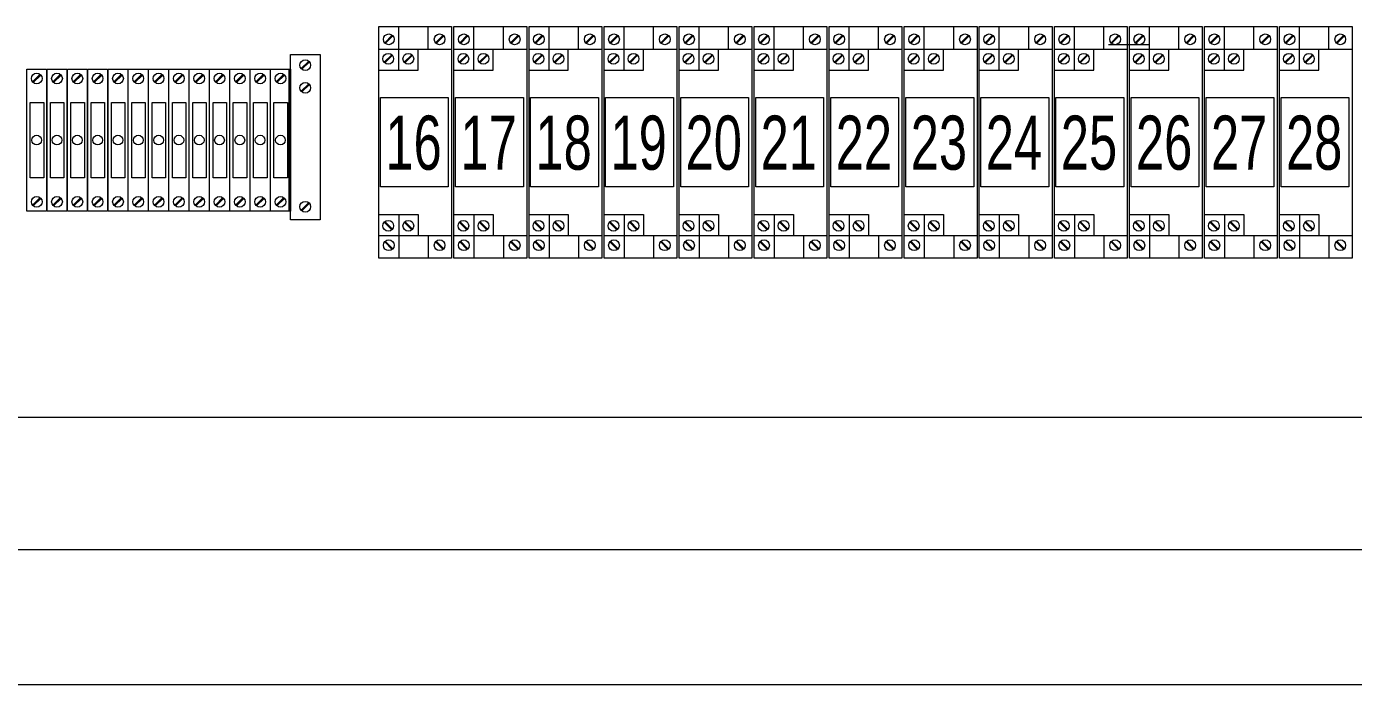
# Model space of a CAD drawing. Header units: millimetres. Extents: x 32721 to 72822, y 57624 to 123188.
# Drawn here: x 33314.6 to 33517.4, y 65149.3 to 65249.8 of the extents above; entities that cross this region are included whole.
import ezdxf

# ---------------------------------------------------------------- set-up
doc = ezdxf.new("R2010")
doc.units = ezdxf.units.MM
doc.header["$LTSCALE"] = 10
doc.layers.add('1轮廓实线层', color=7, linetype='Continuous', lineweight=18)
doc.layers.add('6文字层', color=3, linetype='Continuous', lineweight=18)
doc.styles.add('样式 1', font='SIMYOU.TTF', dxfattribs={"width": 0.75})

msp = doc.modelspace()

# ---------------------------------------------------------------- linework, layer by layer
at = {"layer": '1轮廓实线层', "lineweight": 13}
for p, q in [((33368.47, 65249.81), (33379.59, 65249.81)), ((33368.47, 65214.43), (33368.47, 65249.81)), ((33371.52, 65246.93), (33371.52, 65249.81)), ((33376.02, 65246.35), (33376.02, 65249.81)), ((33379.59, 65249.81), (33379.59, 65214.43)), ((33379.94, 65249.81), (33391.06, 65249.81)), ((33379.94, 65214.43), (33379.94, 65249.81)), ((33382.99, 65246.93), (33382.99, 65249.81)), ((33387.5, 65246.35), (33387.5, 65249.81)), ((33391.06, 65249.81), (33391.06, 65214.43)), ((33391.42, 65249.81), (33402.54, 65249.81)), ((33391.42, 65214.43), (33391.42, 65249.81)), ((33394.47, 65246.93), (33394.47, 65249.81)), ((33398.97, 65246.35), (33398.97, 65249.81)), ((33402.54, 65249.81), (33402.54, 65214.43)), ((33402.89, 65249.81), (33414.01, 65249.81)), ((33402.89, 65214.43), (33402.89, 65249.81)), ((33405.94, 65246.93), (33405.94, 65249.81)), ((33410.44, 65246.35), (33410.44, 65249.81)), ((33414.01, 65249.81), (33414.01, 65214.43)), ((33414.36, 65249.81), (33425.48, 65249.81)), ((33414.36, 65214.43), (33414.36, 65249.81)), ((33417.41, 65246.93), (33417.41, 65249.81)), ((33421.92, 65246.35), (33421.92, 65249.81)), ((33425.48, 65249.81), (33425.48, 65214.43)), ((33425.84, 65249.81), (33436.95, 65249.81)), ((33425.84, 65214.43), (33425.84, 65249.81)), ((33428.88, 65246.93), (33428.88, 65249.81)), ((33433.39, 65246.35), (33433.39, 65249.81)), ((33436.95, 65249.81), (33436.95, 65214.43)), ((33437.31, 65249.81), (33448.43, 65249.81)), ((33437.31, 65214.43), (33437.31, 65249.81)), ((33440.36, 65246.93), (33440.36, 65249.81)), ((33444.86, 65246.35), (33444.86, 65249.81)), ((33448.43, 65249.81), (33448.43, 65214.43)), ((33448.78, 65249.81), (33459.9, 65249.81)), ((33448.78, 65214.43), (33448.78, 65249.81)), ((33451.83, 65246.93), (33451.83, 65249.81)), ((33456.34, 65246.35), (33456.34, 65249.81)), ((33459.9, 65249.81), (33459.9, 65214.43)), ((33460.25, 65249.81), (33471.37, 65249.81)), ((33460.25, 65214.43), (33460.25, 65249.81)), ((33463.3, 65246.93), (33463.3, 65249.81)), ((33467.81, 65246.35), (33467.81, 65249.81)), ((33471.37, 65249.81), (33471.37, 65214.43)), ((33471.73, 65249.81), (33482.85, 65249.81)), ((33471.73, 65214.43), (33471.73, 65249.81)), ((33474.78, 65246.93), (33474.78, 65249.81)), ((33479.28, 65246.35), (33479.28, 65249.81)), ((33482.85, 65249.81), (33482.85, 65214.43)), ((33483.2, 65249.81), (33494.32, 65249.81)), ((33483.2, 65214.43), (33483.2, 65249.81)), ((33486.25, 65246.93), (33486.25, 65249.81)), ((33490.76, 65246.35), (33490.76, 65249.81)), ((33494.32, 65249.81), (33494.32, 65214.43)), ((33494.67, 65249.81), (33505.79, 65249.81)), ((33494.67, 65214.43), (33494.67, 65249.81)), ((33497.72, 65246.93), (33497.72, 65249.81)), ((33502.23, 65246.35), (33502.23, 65249.81)), ((33505.79, 65249.81), (33505.79, 65214.43)), ((33506.15, 65249.81), (33517.27, 65249.81)), ((33506.15, 65214.43), (33506.15, 65249.81)), ((33509.2, 65246.93), (33509.2, 65249.81)), ((33513.7, 65246.35), (33513.7, 65249.81)), ((33517.27, 65249.81), (33517.27, 65214.43)), ((33369.35, 65247.33), (33370.51, 65248.49)), ((33369.45, 65247.23), (33370.61, 65248.39)), ((33377.12, 65247.33), (33378.28, 65248.49)), ((33377.22, 65247.23), (33378.38, 65248.39)), ((33380.82, 65247.33), (33381.98, 65248.49)), ((33380.92, 65247.23), (33382.08, 65248.39)), ((33388.59, 65247.33), (33389.75, 65248.49)), ((33388.69, 65247.23), (33389.86, 65248.39)), ((33392.29, 65247.33), (33393.45, 65248.49)), ((33392.39, 65247.23), (33393.56, 65248.39)), ((33400.07, 65247.33), (33401.23, 65248.49)), ((33400.17, 65247.23), (33401.33, 65248.39)), ((33403.77, 65247.33), (33404.93, 65248.49)), ((33403.87, 65247.23), (33405.03, 65248.39)), ((33411.54, 65247.33), (33412.7, 65248.49)), ((33411.64, 65247.23), (33412.8, 65248.39)), ((33415.24, 65247.33), (33416.4, 65248.49)), ((33415.34, 65247.23), (33416.5, 65248.39)), ((33423.01, 65247.33), (33424.17, 65248.49)), ((33423.11, 65247.23), (33424.28, 65248.39)), ((33426.71, 65247.33), (33427.87, 65248.49)), ((33426.81, 65247.23), (33427.97, 65248.39)), ((33434.48, 65247.33), (33435.65, 65248.49)), ((33434.59, 65247.23), (33435.75, 65248.39)), ((33438.18, 65247.33), (33439.35, 65248.49)), ((33438.29, 65247.23), (33439.45, 65248.39)), ((33445.96, 65247.33), (33447.12, 65248.49)), ((33446.06, 65247.23), (33447.22, 65248.39)), ((33449.66, 65247.33), (33450.82, 65248.49)), ((33449.76, 65247.23), (33450.92, 65248.39)), ((33457.43, 65247.33), (33458.59, 65248.49)), ((33457.53, 65247.23), (33458.69, 65248.39)), ((33461.13, 65247.33), (33462.29, 65248.49)), ((33461.23, 65247.23), (33462.39, 65248.39)), ((33468.9, 65247.33), (33470.07, 65248.49)), ((33469.01, 65247.23), (33470.17, 65248.39)), ((33472.6, 65247.33), (33473.77, 65248.49)), ((33472.71, 65247.23), (33473.87, 65248.39)), ((33480.38, 65247.33), (33481.54, 65248.49)), ((33480.48, 65247.23), (33481.64, 65248.39)), ((33484.08, 65247.33), (33485.24, 65248.49)), ((33484.18, 65247.23), (33485.34, 65248.39)), ((33491.85, 65247.33), (33493.01, 65248.49)), ((33491.95, 65247.23), (33493.11, 65248.39)), ((33495.55, 65247.33), (33496.71, 65248.49)), ((33495.65, 65247.23), (33496.81, 65248.39)), ((33503.32, 65247.33), (33504.49, 65248.49)), ((33503.43, 65247.23), (33504.59, 65248.39)), ((33507.02, 65247.33), (33508.18, 65248.49)), ((33507.12, 65247.23), (33508.29, 65248.39)), ((33514.8, 65247.33), (33515.96, 65248.49)), ((33514.9, 65247.23), (33516.06, 65248.39)), ((33354.93, 65245.54), (33359.48, 65245.54)), ((33354.93, 65220.27), (33354.93, 65245.54)), ((33359.48, 65245.54), (33359.48, 65220.27)), ((33368.47, 65246.35), (33379.59, 65246.35)), ((33369.27, 65244.35), (33370.43, 65245.51)), ((33369.37, 65244.24), (33370.53, 65245.41)), ((33371.52, 65243.15), (33371.52, 65246.93)), ((33372.33, 65244.35), (33373.5, 65245.51)), ((33372.44, 65244.24), (33373.6, 65245.41)), ((33374.47, 65243.15), (33374.47, 65246.35)), ((33379.94, 65246.35), (33391.06, 65246.35)), ((33380.74, 65244.35), (33381.91, 65245.51)), ((33380.85, 65244.24), (33382.01, 65245.41)), ((33382.99, 65243.15), (33382.99, 65246.93)), ((33383.81, 65244.35), (33384.97, 65245.51)), ((33383.91, 65244.24), (33385.07, 65245.41)), ((33385.94, 65243.15), (33385.94, 65246.35)), ((33391.42, 65246.35), (33402.54, 65246.35)), ((33392.22, 65244.35), (33393.38, 65245.51)), ((33392.32, 65244.24), (33393.48, 65245.41)), ((33394.47, 65243.15), (33394.47, 65246.93)), ((33395.28, 65244.35), (33396.44, 65245.51)), ((33395.38, 65244.24), (33396.54, 65245.41)), ((33397.42, 65243.15), (33397.42, 65246.35)), ((33402.89, 65246.35), (33414.01, 65246.35)), ((33403.69, 65244.35), (33404.85, 65245.51)), ((33403.79, 65244.24), (33404.95, 65245.41)), ((33405.94, 65243.15), (33405.94, 65246.93)), ((33406.75, 65244.35), (33407.92, 65245.51)), ((33406.86, 65244.24), (33408.02, 65245.41)), ((33408.89, 65243.15), (33408.89, 65246.35)), ((33414.36, 65246.35), (33425.48, 65246.35)), ((33415.16, 65244.35), (33416.33, 65245.51)), ((33415.27, 65244.24), (33416.43, 65245.41)), ((33417.41, 65243.15), (33417.41, 65246.93)), ((33418.23, 65244.35), (33419.39, 65245.51)), ((33418.33, 65244.24), (33419.49, 65245.41)), ((33420.36, 65243.15), (33420.36, 65246.35)), ((33425.84, 65246.35), (33436.95, 65246.35)), ((33426.64, 65244.35), (33427.8, 65245.51)), ((33426.74, 65244.24), (33427.9, 65245.41)), ((33428.88, 65243.15), (33428.88, 65246.93)), ((33429.7, 65244.35), (33430.86, 65245.51)), ((33429.8, 65244.24), (33430.96, 65245.41)), ((33431.84, 65243.15), (33431.84, 65246.35)), ((33437.31, 65246.35), (33448.43, 65246.35)), ((33438.11, 65244.35), (33439.27, 65245.51)), ((33438.21, 65244.24), (33439.37, 65245.41)), ((33440.36, 65243.15), (33440.36, 65246.93)), ((33441.17, 65244.35), (33442.33, 65245.51)), ((33441.28, 65244.24), (33442.44, 65245.41)), ((33443.31, 65243.15), (33443.31, 65246.35)), ((33448.78, 65246.35), (33459.9, 65246.35)), ((33449.58, 65244.35), (33450.74, 65245.51)), ((33449.68, 65244.24), (33450.85, 65245.41)), ((33451.83, 65243.15), (33451.83, 65246.93)), ((33452.65, 65244.35), (33453.81, 65245.51)), ((33452.75, 65244.24), (33453.91, 65245.41)), ((33454.78, 65243.15), (33454.78, 65246.35)), ((33460.25, 65246.35), (33471.37, 65246.35)), ((33461.06, 65244.35), (33462.22, 65245.51)), ((33461.16, 65244.24), (33462.32, 65245.41)), ((33463.3, 65243.15), (33463.3, 65246.93)), ((33464.12, 65244.35), (33465.28, 65245.51)), ((33464.22, 65244.24), (33465.38, 65245.41)), ((33466.26, 65243.15), (33466.26, 65246.35)), ((33471.73, 65246.35), (33482.85, 65246.35)), ((33472.53, 65244.35), (33473.69, 65245.51)), ((33472.63, 65244.24), (33473.79, 65245.41)), ((33474.78, 65243.15), (33474.78, 65246.93)), ((33475.59, 65244.35), (33476.75, 65245.51)), ((33475.69, 65244.24), (33476.86, 65245.41)), ((33477.73, 65243.15), (33477.73, 65246.35)), ((33484.57, 65247.01), (33480.02, 65247.01)), ((33485.2, 65247.01), (33480.65, 65247.01)), ((33486.23, 65247.01), (33481.68, 65247.01)), ((33483.2, 65246.35), (33494.32, 65246.35)), ((33484, 65244.35), (33485.16, 65245.51)), ((33484.1, 65244.24), (33485.27, 65245.41)), ((33486.25, 65243.15), (33486.25, 65246.93)), ((33487.07, 65244.35), (33488.23, 65245.51)), ((33487.17, 65244.24), (33488.33, 65245.41)), ((33489.2, 65243.15), (33489.2, 65246.35)), ((33494.67, 65246.35), (33505.79, 65246.35)), ((33495.48, 65244.35), (33496.64, 65245.51)), ((33495.58, 65244.24), (33496.74, 65245.41)), ((33497.72, 65243.15), (33497.72, 65246.93)), ((33498.54, 65244.35), (33499.7, 65245.51)), ((33498.64, 65244.24), (33499.8, 65245.41)), ((33500.68, 65243.15), (33500.68, 65246.35)), ((33506.15, 65246.35), (33517.27, 65246.35)), ((33506.95, 65244.35), (33508.11, 65245.51)), ((33507.05, 65244.24), (33508.21, 65245.41)), ((33509.2, 65243.15), (33509.2, 65246.93)), ((33510.01, 65244.35), (33511.17, 65245.51)), ((33510.11, 65244.24), (33511.28, 65245.41)), ((33512.15, 65243.15), (33512.15, 65246.35)), ((33356.58, 65243.38), (33357.74, 65244.54)), ((33356.68, 65243.28), (33357.84, 65244.44)), ((33314.64, 65243.32), (33317.67, 65243.32)), ((33314.64, 65221.58), (33314.64, 65243.32)), ((33315.52, 65241.34), (33316.69, 65242.51)), ((33315.63, 65241.24), (33316.79, 65242.4)), ((33317.67, 65243.32), (33317.67, 65221.58)), ((33317.74, 65243.32), (33320.78, 65243.32)), ((33317.74, 65221.58), (33317.74, 65243.32)), ((33318.63, 65241.34), (33319.79, 65242.51)), ((33318.73, 65241.24), (33319.89, 65242.4)), ((33320.78, 65243.32), (33320.78, 65221.58)), ((33320.85, 65243.32), (33323.88, 65243.32)), ((33320.85, 65221.58), (33320.85, 65243.32)), ((33321.73, 65241.34), (33322.9, 65242.51)), ((33321.84, 65241.24), (33323, 65242.4)), ((33323.88, 65243.32), (33323.88, 65221.58)), ((33323.95, 65243.32), (33326.99, 65243.32)), ((33323.95, 65221.58), (33323.95, 65243.32)), ((33324.84, 65241.34), (33326, 65242.51)), ((33324.94, 65241.24), (33326.1, 65242.4)), ((33326.99, 65243.32), (33326.99, 65221.58)), ((33327.06, 65243.32), (33330.09, 65243.32)), ((33327.06, 65221.58), (33327.06, 65243.32)), ((33327.94, 65241.34), (33329.11, 65242.51)), ((33328.05, 65241.24), (33329.21, 65242.4)), ((33330.09, 65243.32), (33330.09, 65221.58)), ((33330.16, 65243.32), (33333.2, 65243.32)), ((33330.16, 65221.58), (33330.16, 65243.32)), ((33331.05, 65241.34), (33332.21, 65242.51)), ((33331.15, 65241.24), (33332.31, 65242.4)), ((33333.2, 65243.32), (33333.2, 65221.58)), ((33333.27, 65243.32), (33336.3, 65243.32)), ((33333.27, 65221.58), (33333.27, 65243.32)), ((33334.15, 65241.34), (33335.32, 65242.51)), ((33334.26, 65241.24), (33335.42, 65242.4)), ((33336.3, 65243.32), (33336.3, 65221.58)), ((33336.38, 65243.32), (33339.41, 65243.32)), ((33336.38, 65221.58), (33336.38, 65243.32)), ((33337.26, 65241.34), (33338.42, 65242.51)), ((33337.36, 65241.24), (33338.52, 65242.4)), ((33339.41, 65243.32), (33339.41, 65221.58)), ((33339.48, 65243.32), (33342.51, 65243.32)), ((33339.48, 65221.58), (33339.48, 65243.32)), ((33340.36, 65241.34), (33341.53, 65242.51)), ((33340.47, 65241.24), (33341.63, 65242.4)), ((33342.51, 65243.32), (33342.51, 65221.58)), ((33342.59, 65243.32), (33345.62, 65243.32)), ((33342.59, 65221.58), (33342.59, 65243.32)), ((33343.47, 65241.34), (33344.63, 65242.51)), ((33343.57, 65241.24), (33344.73, 65242.4)), ((33345.62, 65243.32), (33345.62, 65221.58)), ((33345.69, 65243.32), (33348.72, 65243.32)), ((33345.69, 65221.58), (33345.69, 65243.32)), ((33346.57, 65241.34), (33347.74, 65242.51)), ((33346.68, 65241.24), (33347.84, 65242.4)), ((33348.72, 65243.32), (33348.72, 65221.58)), ((33348.8, 65243.32), (33351.83, 65243.32)), ((33348.8, 65221.58), (33348.8, 65243.32)), ((33349.68, 65241.34), (33350.84, 65242.51)), ((33349.78, 65241.24), (33350.94, 65242.4)), ((33351.83, 65243.32), (33351.83, 65221.58)), ((33351.9, 65243.32), (33354.93, 65243.32)), ((33351.9, 65221.58), (33351.9, 65243.32)), ((33352.78, 65241.34), (33353.95, 65242.51)), ((33352.89, 65241.24), (33354.05, 65242.4)), ((33354.76, 65221.58), (33354.76, 65243.32)), ((33354.93, 65243.32), (33354.93, 65221.58)), ((33368.47, 65243.15), (33374.47, 65243.15)), ((33379.94, 65243.15), (33385.94, 65243.15)), ((33391.42, 65243.15), (33397.42, 65243.15)), ((33402.89, 65243.15), (33408.89, 65243.15)), ((33414.36, 65243.15), (33420.36, 65243.15)), ((33425.84, 65243.15), (33431.84, 65243.15)), ((33437.31, 65243.15), (33443.31, 65243.15)), ((33448.78, 65243.15), (33454.78, 65243.15)), ((33460.25, 65243.15), (33466.26, 65243.15)), ((33471.73, 65243.15), (33477.73, 65243.15)), ((33483.2, 65243.15), (33489.2, 65243.15)), ((33494.67, 65243.15), (33500.68, 65243.15)), ((33506.15, 65243.15), (33512.15, 65243.15)), ((33356.58, 65239.91), (33357.74, 65241.07)), ((33356.68, 65239.81), (33357.84, 65240.97)), ((33315.52, 65222.49), (33316.69, 65223.66)), ((33315.63, 65222.39), (33316.79, 65223.55)), ((33318.63, 65222.49), (33319.79, 65223.66)), ((33318.73, 65222.39), (33319.89, 65223.55)), ((33321.73, 65222.49), (33322.9, 65223.66)), ((33321.84, 65222.39), (33323, 65223.55)), ((33324.84, 65222.49), (33326, 65223.66)), ((33324.94, 65222.39), (33326.1, 65223.55)), ((33327.94, 65222.49), (33329.11, 65223.66)), ((33328.05, 65222.39), (33329.21, 65223.55)), ((33331.05, 65222.49), (33332.21, 65223.66)), ((33331.15, 65222.39), (33332.31, 65223.55)), ((33334.15, 65222.49), (33335.32, 65223.66)), ((33334.26, 65222.39), (33335.42, 65223.55)), ((33337.26, 65222.49), (33338.42, 65223.66)), ((33337.36, 65222.39), (33338.52, 65223.55)), ((33340.36, 65222.49), (33341.53, 65223.66)), ((33340.47, 65222.39), (33341.63, 65223.55)), ((33343.47, 65222.49), (33344.63, 65223.66)), ((33343.57, 65222.39), (33344.73, 65223.55)), ((33346.57, 65222.49), (33347.74, 65223.66)), ((33346.68, 65222.39), (33347.84, 65223.55)), ((33349.68, 65222.49), (33350.84, 65223.66)), ((33349.78, 65222.39), (33350.94, 65223.55)), ((33352.78, 65222.49), (33353.95, 65223.66)), ((33352.89, 65222.39), (33354.05, 65223.55)), ((33317.67, 65221.58), (33314.64, 65221.58)), ((33320.78, 65221.58), (33317.74, 65221.58)), ((33323.88, 65221.58), (33320.85, 65221.58)), ((33326.99, 65221.58), (33323.95, 65221.58)), ((33330.09, 65221.58), (33327.06, 65221.58)), ((33333.2, 65221.58), (33330.16, 65221.58)), ((33336.3, 65221.58), (33333.27, 65221.58)), ((33339.41, 65221.58), (33336.38, 65221.58)), ((33342.51, 65221.58), (33339.48, 65221.58)), ((33345.62, 65221.58), (33342.59, 65221.58)), ((33348.72, 65221.58), (33345.69, 65221.58)), ((33351.83, 65221.58), (33348.8, 65221.58)), ((33354.93, 65221.58), (33351.9, 65221.58)), ((33356.58, 65221.74), (33357.74, 65222.9)), ((33356.68, 65221.64), (33357.84, 65222.8)), ((33368.47, 65221.09), (33374.47, 65221.09)), ((33371.52, 65221.09), (33371.52, 65217.3)), ((33374.47, 65221.09), (33374.47, 65217.88)), ((33379.94, 65221.09), (33385.94, 65221.09)), ((33382.99, 65221.09), (33382.99, 65217.3)), ((33385.94, 65221.09), (33385.94, 65217.88)), ((33391.42, 65221.09), (33397.42, 65221.09)), ((33394.47, 65221.09), (33394.47, 65217.3)), ((33397.42, 65221.09), (33397.42, 65217.88)), ((33402.89, 65221.09), (33408.89, 65221.09)), ((33405.94, 65221.09), (33405.94, 65217.3)), ((33408.89, 65221.09), (33408.89, 65217.88)), ((33414.36, 65221.09), (33420.36, 65221.09)), ((33417.41, 65221.09), (33417.41, 65217.3)), ((33420.36, 65221.09), (33420.36, 65217.88)), ((33425.84, 65221.09), (33431.84, 65221.09)), ((33428.88, 65221.09), (33428.88, 65217.3)), ((33431.84, 65221.09), (33431.84, 65217.88)), ((33437.31, 65221.09), (33443.31, 65221.09)), ((33440.36, 65221.09), (33440.36, 65217.3)), ((33443.31, 65221.09), (33443.31, 65217.88)), ((33448.78, 65221.09), (33454.78, 65221.09)), ((33451.83, 65221.09), (33451.83, 65217.3)), ((33454.78, 65221.09), (33454.78, 65217.88)), ((33460.25, 65221.09), (33466.26, 65221.09)), ((33463.3, 65221.09), (33463.3, 65217.3)), ((33466.26, 65221.09), (33466.26, 65217.88)), ((33471.73, 65221.09), (33477.73, 65221.09)), ((33474.78, 65221.09), (33474.78, 65217.3)), ((33477.73, 65221.09), (33477.73, 65217.88)), ((33483.2, 65221.09), (33489.2, 65221.09)), ((33486.25, 65221.09), (33486.25, 65217.3)), ((33489.2, 65221.09), (33489.2, 65217.88)), ((33494.67, 65221.09), (33500.68, 65221.09)), ((33497.72, 65221.09), (33497.72, 65217.3)), ((33500.68, 65221.09), (33500.68, 65217.88)), ((33506.15, 65221.09), (33512.15, 65221.09)), ((33509.2, 65221.09), (33509.2, 65217.3)), ((33512.15, 65221.09), (33512.15, 65217.88)), ((33359.48, 65220.27), (33354.93, 65220.27)), ((33369.27, 65219.89), (33370.43, 65218.73)), ((33369.37, 65220), (33370.53, 65218.83)), ((33372.33, 65219.89), (33373.5, 65218.73)), ((33372.44, 65220), (33373.6, 65218.83)), ((33380.74, 65219.89), (33381.91, 65218.73)), ((33380.85, 65220), (33382.01, 65218.83)), ((33383.81, 65219.89), (33384.97, 65218.73)), ((33383.91, 65220), (33385.07, 65218.83)), ((33392.22, 65219.89), (33393.38, 65218.73)), ((33392.32, 65220), (33393.48, 65218.83)), ((33395.28, 65219.89), (33396.44, 65218.73)), ((33395.38, 65220), (33396.54, 65218.83)), ((33403.69, 65219.89), (33404.85, 65218.73)), ((33403.79, 65220), (33404.95, 65218.83)), ((33406.75, 65219.89), (33407.92, 65218.73)), ((33406.86, 65220), (33408.02, 65218.83)), ((33415.16, 65219.89), (33416.33, 65218.73)), ((33415.27, 65220), (33416.43, 65218.83)), ((33418.23, 65219.89), (33419.39, 65218.73)), ((33418.33, 65220), (33419.49, 65218.83)), ((33426.64, 65219.89), (33427.8, 65218.73)), ((33426.74, 65220), (33427.9, 65218.83)), ((33429.7, 65219.89), (33430.86, 65218.73)), ((33429.8, 65220), (33430.96, 65218.83)), ((33438.11, 65219.89), (33439.27, 65218.73)), ((33438.21, 65220), (33439.37, 65218.83)), ((33441.17, 65219.89), (33442.33, 65218.73)), ((33441.28, 65220), (33442.44, 65218.83)), ((33449.58, 65219.89), (33450.74, 65218.73)), ((33449.68, 65220), (33450.85, 65218.83)), ((33452.65, 65219.89), (33453.81, 65218.73)), ((33452.75, 65220), (33453.91, 65218.83)), ((33461.06, 65219.89), (33462.22, 65218.73)), ((33461.16, 65220), (33462.32, 65218.83)), ((33464.12, 65219.89), (33465.28, 65218.73)), ((33464.22, 65220), (33465.38, 65218.83)), ((33472.53, 65219.89), (33473.69, 65218.73)), ((33472.63, 65220), (33473.79, 65218.83)), ((33475.59, 65219.89), (33476.75, 65218.73)), ((33475.69, 65220), (33476.86, 65218.83)), ((33484, 65219.89), (33485.16, 65218.73)), ((33484.1, 65220), (33485.27, 65218.83)), ((33487.07, 65219.89), (33488.23, 65218.73)), ((33487.17, 65220), (33488.33, 65218.83)), ((33495.48, 65219.89), (33496.64, 65218.73)), ((33495.58, 65220), (33496.74, 65218.83)), ((33498.54, 65219.89), (33499.7, 65218.73)), ((33498.64, 65220), (33499.8, 65218.83)), ((33506.95, 65219.89), (33508.11, 65218.73)), ((33507.05, 65220), (33508.21, 65218.83)), ((33510.01, 65219.89), (33511.17, 65218.73)), ((33510.11, 65220), (33511.28, 65218.83)), ((33368.47, 65217.88), (33379.59, 65217.88)), ((33369.45, 65217.01), (33370.61, 65215.85)), ((33371.52, 65217.3), (33371.52, 65214.43)), ((33376.02, 65217.88), (33376.02, 65214.43)), ((33377.22, 65217.01), (33378.38, 65215.85)), ((33379.94, 65217.88), (33391.06, 65217.88)), ((33380.92, 65217.01), (33382.08, 65215.85)), ((33382.99, 65217.3), (33382.99, 65214.43)), ((33387.5, 65217.88), (33387.5, 65214.43)), ((33388.69, 65217.01), (33389.86, 65215.85)), ((33391.42, 65217.88), (33402.54, 65217.88)), ((33392.39, 65217.01), (33393.56, 65215.85)), ((33394.47, 65217.3), (33394.47, 65214.43)), ((33398.97, 65217.88), (33398.97, 65214.43)), ((33400.17, 65217.01), (33401.33, 65215.85)), ((33402.89, 65217.88), (33414.01, 65217.88)), ((33403.87, 65217.01), (33405.03, 65215.85)), ((33405.94, 65217.3), (33405.94, 65214.43)), ((33410.44, 65217.88), (33410.44, 65214.43)), ((33411.64, 65217.01), (33412.8, 65215.85)), ((33414.36, 65217.88), (33425.48, 65217.88)), ((33415.34, 65217.01), (33416.5, 65215.85)), ((33417.41, 65217.3), (33417.41, 65214.43)), ((33421.92, 65217.88), (33421.92, 65214.43)), ((33423.11, 65217.01), (33424.28, 65215.85)), ((33425.84, 65217.88), (33436.95, 65217.88)), ((33426.81, 65217.01), (33427.97, 65215.85)), ((33428.88, 65217.3), (33428.88, 65214.43)), ((33433.39, 65217.88), (33433.39, 65214.43)), ((33434.59, 65217.01), (33435.75, 65215.85)), ((33437.31, 65217.88), (33448.43, 65217.88)), ((33438.29, 65217.01), (33439.45, 65215.85)), ((33440.36, 65217.3), (33440.36, 65214.43)), ((33444.86, 65217.88), (33444.86, 65214.43)), ((33446.06, 65217.01), (33447.22, 65215.85)), ((33448.78, 65217.88), (33459.9, 65217.88)), ((33449.76, 65217.01), (33450.92, 65215.85)), ((33451.83, 65217.3), (33451.83, 65214.43)), ((33456.34, 65217.88), (33456.34, 65214.43)), ((33457.53, 65217.01), (33458.69, 65215.85)), ((33460.25, 65217.88), (33471.37, 65217.88)), ((33461.23, 65217.01), (33462.39, 65215.85)), ((33463.3, 65217.3), (33463.3, 65214.43)), ((33467.81, 65217.88), (33467.81, 65214.43)), ((33469.01, 65217.01), (33470.17, 65215.85)), ((33471.73, 65217.88), (33482.85, 65217.88)), ((33472.71, 65217.01), (33473.87, 65215.85)), ((33474.78, 65217.3), (33474.78, 65214.43)), ((33479.28, 65217.88), (33479.28, 65214.43)), ((33480.48, 65217.01), (33481.64, 65215.85)), ((33483.2, 65217.88), (33494.32, 65217.88)), ((33484.18, 65217.01), (33485.34, 65215.85)), ((33486.25, 65217.3), (33486.25, 65214.43)), ((33490.76, 65217.88), (33490.76, 65214.43)), ((33491.95, 65217.01), (33493.11, 65215.85)), ((33494.67, 65217.88), (33505.79, 65217.88)), ((33495.65, 65217.01), (33496.81, 65215.85)), ((33497.72, 65217.3), (33497.72, 65214.43)), ((33502.23, 65217.88), (33502.23, 65214.43)), ((33503.43, 65217.01), (33504.59, 65215.85)), ((33506.15, 65217.88), (33517.27, 65217.88)), ((33507.12, 65217.01), (33508.29, 65215.85)), ((33509.2, 65217.3), (33509.2, 65214.43)), ((33513.7, 65217.88), (33513.7, 65214.43)), ((33514.9, 65217.01), (33516.06, 65215.85)), ((33369.35, 65216.91), (33370.51, 65215.75)), ((33377.12, 65216.91), (33378.28, 65215.75)), ((33380.82, 65216.91), (33381.98, 65215.75)), ((33388.59, 65216.91), (33389.75, 65215.75)), ((33392.29, 65216.91), (33393.45, 65215.75)), ((33400.07, 65216.91), (33401.23, 65215.75)), ((33403.77, 65216.91), (33404.93, 65215.75)), ((33411.54, 65216.91), (33412.7, 65215.75)), ((33415.24, 65216.91), (33416.4, 65215.75)), ((33423.01, 65216.91), (33424.17, 65215.75)), ((33426.71, 65216.91), (33427.87, 65215.75)), ((33434.48, 65216.91), (33435.65, 65215.75)), ((33438.18, 65216.91), (33439.35, 65215.75)), ((33445.96, 65216.91), (33447.12, 65215.75)), ((33449.66, 65216.91), (33450.82, 65215.75)), ((33457.43, 65216.91), (33458.59, 65215.75)), ((33461.13, 65216.91), (33462.29, 65215.75)), ((33468.9, 65216.91), (33470.07, 65215.75)), ((33472.6, 65216.91), (33473.77, 65215.75)), ((33480.38, 65216.91), (33481.54, 65215.75)), ((33484.08, 65216.91), (33485.24, 65215.75)), ((33491.85, 65216.91), (33493.01, 65215.75)), ((33495.55, 65216.91), (33496.71, 65215.75)), ((33503.32, 65216.91), (33504.49, 65215.75)), ((33507.02, 65216.91), (33508.18, 65215.75)), ((33514.8, 65216.91), (33515.96, 65215.75)), ((33379.59, 65214.43), (33368.47, 65214.43)), ((33391.06, 65214.43), (33379.94, 65214.43)), ((33402.54, 65214.43), (33391.42, 65214.43)), ((33414.01, 65214.43), (33402.89, 65214.43)), ((33425.48, 65214.43), (33414.36, 65214.43)), ((33436.95, 65214.43), (33425.84, 65214.43)), ((33448.43, 65214.43), (33437.31, 65214.43)), ((33459.9, 65214.43), (33448.78, 65214.43)), ((33471.37, 65214.43), (33460.25, 65214.43)), ((33482.85, 65214.43), (33471.73, 65214.43)), ((33494.32, 65214.43), (33483.2, 65214.43)), ((33505.79, 65214.43), (33494.67, 65214.43)), ((33517.27, 65214.43), (33506.15, 65214.43))]:
    msp.add_line(p, q, dxfattribs=at)
at = {"layer": '1轮廓实线层'}
for p, q in [((33664.12, 65190.06), (33085.7, 65190.06)), ((33683.83, 65169.85), (33065.99, 65169.85)), ((33041.34, 65149.26), (33708.48, 65149.26))]:
    msp.add_line(p, q, dxfattribs=at)
at = {"layer": '1轮廓实线层', "lineweight": 13}
for points in [[(33315.16, 65238.18), (33317.23, 65238.18), (33317.23, 65226.67), (33315.16, 65226.67)], [(33318.27, 65238.18), (33320.33, 65238.18), (33320.33, 65226.67), (33318.27, 65226.67)], [(33321.37, 65238.18), (33323.44, 65238.18), (33323.44, 65226.67), (33321.37, 65226.67)], [(33324.48, 65238.18), (33326.54, 65238.18), (33326.54, 65226.67), (33324.48, 65226.67)], [(33327.58, 65238.18), (33329.65, 65238.18), (33329.65, 65226.67), (33327.58, 65226.67)], [(33330.69, 65238.18), (33332.75, 65238.18), (33332.75, 65226.67), (33330.69, 65226.67)], [(33333.79, 65238.18), (33335.86, 65238.18), (33335.86, 65226.67), (33333.79, 65226.67)], [(33336.9, 65238.18), (33338.96, 65238.18), (33338.96, 65226.67), (33336.9, 65226.67)], [(33340, 65238.18), (33342.07, 65238.18), (33342.07, 65226.67), (33340, 65226.67)], [(33343.11, 65238.18), (33345.17, 65238.18), (33345.17, 65226.67), (33343.11, 65226.67)], [(33346.21, 65238.18), (33348.28, 65238.18), (33348.28, 65226.67), (33346.21, 65226.67)], [(33349.32, 65238.18), (33351.38, 65238.18), (33351.38, 65226.67), (33349.32, 65226.67)], [(33352.42, 65238.18), (33354.49, 65238.18), (33354.49, 65226.67), (33352.42, 65226.67)], [(33368.72, 65238.95), (33379.08, 65238.95), (33379.08, 65225.29), (33368.72, 65225.29)], [(33380.19, 65238.95), (33390.56, 65238.95), (33390.56, 65225.29), (33380.19, 65225.29)], [(33391.66, 65238.95), (33402.03, 65238.95), (33402.03, 65225.29), (33391.66, 65225.29)], [(33403.13, 65238.95), (33413.5, 65238.95), (33413.5, 65225.29), (33403.13, 65225.29)], [(33414.61, 65238.95), (33424.97, 65238.95), (33424.97, 65225.29), (33414.61, 65225.29)], [(33426.08, 65238.95), (33436.45, 65238.95), (33436.45, 65225.29), (33426.08, 65225.29)], [(33437.55, 65238.95), (33447.92, 65238.95), (33447.92, 65225.29), (33437.55, 65225.29)], [(33449.03, 65238.95), (33459.39, 65238.95), (33459.39, 65225.29), (33449.03, 65225.29)], [(33460.5, 65238.95), (33470.87, 65238.95), (33470.87, 65225.29), (33460.5, 65225.29)], [(33471.97, 65238.95), (33482.34, 65238.95), (33482.34, 65225.29), (33471.97, 65225.29)], [(33483.45, 65238.95), (33493.81, 65238.95), (33493.81, 65225.29), (33483.45, 65225.29)], [(33494.92, 65238.95), (33505.29, 65238.95), (33505.29, 65225.29), (33494.92, 65225.29)], [(33506.39, 65238.95), (33516.76, 65238.95), (33516.76, 65225.29), (33506.39, 65225.29)]]:
    msp.add_lwpolyline(points, close=True, dxfattribs=at)
for centre, radius in [((33369.98, 65247.86), 0.821), ((33377.75, 65247.86), 0.821), ((33381.45, 65247.86), 0.821), ((33389.22, 65247.86), 0.821), ((33392.92, 65247.86), 0.821), ((33400.7, 65247.86), 0.821), ((33404.4, 65247.86), 0.821), ((33412.17, 65247.86), 0.821), ((33415.87, 65247.86), 0.821), ((33423.64, 65247.86), 0.821), ((33427.34, 65247.86), 0.821), ((33435.12, 65247.86), 0.821), ((33438.82, 65247.86), 0.821), ((33446.59, 65247.86), 0.821), ((33450.29, 65247.86), 0.821), ((33458.06, 65247.86), 0.821), ((33461.76, 65247.86), 0.821), ((33469.54, 65247.86), 0.821), ((33473.24, 65247.86), 0.821), ((33481.01, 65247.86), 0.821), ((33484.71, 65247.86), 0.821), ((33492.48, 65247.86), 0.821), ((33496.18, 65247.86), 0.821), ((33503.96, 65247.86), 0.821), ((33507.65, 65247.86), 0.821), ((33515.43, 65247.86), 0.821), ((33369.9, 65244.88), 0.821), ((33372.97, 65244.88), 0.821), ((33381.38, 65244.88), 0.821), ((33384.44, 65244.88), 0.821), ((33392.85, 65244.88), 0.821), ((33395.91, 65244.88), 0.821), ((33404.32, 65244.88), 0.821), ((33407.39, 65244.88), 0.821), ((33415.8, 65244.88), 0.821), ((33418.86, 65244.88), 0.821), ((33427.27, 65244.88), 0.821), ((33430.33, 65244.88), 0.821), ((33438.74, 65244.88), 0.821), ((33441.8, 65244.88), 0.821), ((33450.21, 65244.88), 0.821), ((33453.28, 65244.88), 0.821), ((33461.69, 65244.88), 0.821), ((33464.75, 65244.88), 0.821), ((33473.16, 65244.88), 0.821), ((33476.22, 65244.88), 0.821), ((33484.63, 65244.88), 0.821), ((33487.7, 65244.88), 0.821), ((33496.11, 65244.88), 0.821), ((33499.17, 65244.88), 0.821), ((33507.58, 65244.88), 0.821), ((33510.64, 65244.88), 0.821), ((33357.21, 65243.91), 0.821), ((33316.16, 65241.87), 0.821), ((33319.26, 65241.87), 0.821), ((33322.37, 65241.87), 0.821), ((33325.47, 65241.87), 0.821), ((33328.58, 65241.87), 0.821), ((33331.68, 65241.87), 0.821), ((33334.79, 65241.87), 0.821), ((33337.89, 65241.87), 0.821), ((33341, 65241.87), 0.821), ((33344.1, 65241.87), 0.821), ((33347.21, 65241.87), 0.821), ((33350.31, 65241.87), 0.821), ((33353.42, 65241.87), 0.821), ((33357.21, 65240.44), 0.821), ((33316.16, 65232.45), 0.742), ((33319.26, 65232.45), 0.742), ((33322.37, 65232.45), 0.742), ((33325.47, 65232.45), 0.742), ((33328.58, 65232.45), 0.742), ((33331.68, 65232.45), 0.742), ((33334.79, 65232.45), 0.742), ((33337.89, 65232.45), 0.742), ((33341, 65232.45), 0.742), ((33344.1, 65232.45), 0.742), ((33347.21, 65232.45), 0.742), ((33350.31, 65232.45), 0.742), ((33353.42, 65232.45), 0.742), ((33316.16, 65223.02), 0.821), ((33319.26, 65223.02), 0.821), ((33322.37, 65223.02), 0.821), ((33325.47, 65223.02), 0.821), ((33328.58, 65223.02), 0.821), ((33331.68, 65223.02), 0.821), ((33334.79, 65223.02), 0.821), ((33337.89, 65223.02), 0.821), ((33341, 65223.02), 0.821), ((33344.1, 65223.02), 0.821), ((33347.21, 65223.02), 0.821), ((33350.31, 65223.02), 0.821), ((33353.42, 65223.02), 0.821), ((33357.21, 65222.27), 0.821), ((33369.9, 65219.36), 0.821), ((33372.97, 65219.36), 0.821), ((33381.38, 65219.36), 0.821), ((33384.44, 65219.36), 0.821), ((33392.85, 65219.36), 0.821), ((33395.91, 65219.36), 0.821), ((33404.32, 65219.36), 0.821), ((33407.39, 65219.36), 0.821), ((33415.8, 65219.36), 0.821), ((33418.86, 65219.36), 0.821), ((33427.27, 65219.36), 0.821), ((33430.33, 65219.36), 0.821), ((33438.74, 65219.36), 0.821), ((33441.8, 65219.36), 0.821), ((33450.21, 65219.36), 0.821), ((33453.28, 65219.36), 0.821), ((33461.69, 65219.36), 0.821), ((33464.75, 65219.36), 0.821), ((33473.16, 65219.36), 0.821), ((33476.22, 65219.36), 0.821), ((33484.63, 65219.36), 0.821), ((33487.7, 65219.36), 0.821), ((33496.11, 65219.36), 0.821), ((33499.17, 65219.36), 0.821), ((33507.58, 65219.36), 0.821), ((33510.64, 65219.36), 0.821), ((33369.98, 65216.38), 0.821), ((33377.75, 65216.38), 0.821), ((33381.45, 65216.38), 0.821), ((33389.22, 65216.38), 0.821), ((33392.92, 65216.38), 0.821), ((33400.7, 65216.38), 0.821), ((33404.4, 65216.38), 0.821), ((33412.17, 65216.38), 0.821), ((33415.87, 65216.38), 0.821), ((33423.64, 65216.38), 0.821), ((33427.34, 65216.38), 0.821), ((33435.12, 65216.38), 0.821), ((33438.82, 65216.38), 0.821), ((33446.59, 65216.38), 0.821), ((33450.29, 65216.38), 0.821), ((33458.06, 65216.38), 0.821), ((33461.76, 65216.38), 0.821), ((33469.54, 65216.38), 0.821), ((33473.24, 65216.38), 0.821), ((33481.01, 65216.38), 0.821), ((33484.71, 65216.38), 0.821), ((33492.48, 65216.38), 0.821), ((33496.18, 65216.38), 0.821), ((33503.96, 65216.38), 0.821), ((33507.65, 65216.38), 0.821), ((33515.43, 65216.38), 0.821)]:
    msp.add_circle(centre, radius, dxfattribs=at)

# ---------------------------------------------------------------- texts
at = {"layer": '6文字层', "style": '样式 1', "width": 0.7}
for s, p in [('16', (33369.46, 65227.93)), ('17', (33380.93, 65227.93)), ('18', (33392.4, 65227.93)), ('19', (33403.88, 65227.93)), ('20', (33415.35, 65227.93)), ('21', (33426.82, 65227.93)), ('22', (33438.3, 65227.93)), ('23', (33449.77, 65227.93)), ('24', (33461.24, 65227.93)), ('25', (33472.71, 65227.93)), ('26', (33484.19, 65227.93)), ('27', (33495.66, 65227.93)), ('28', (33507.13, 65227.93))]:
    msp.add_text(s, height=8.269, rotation=360, dxfattribs=at).set_placement(p)

doc.saveas('drawing.dxf')
